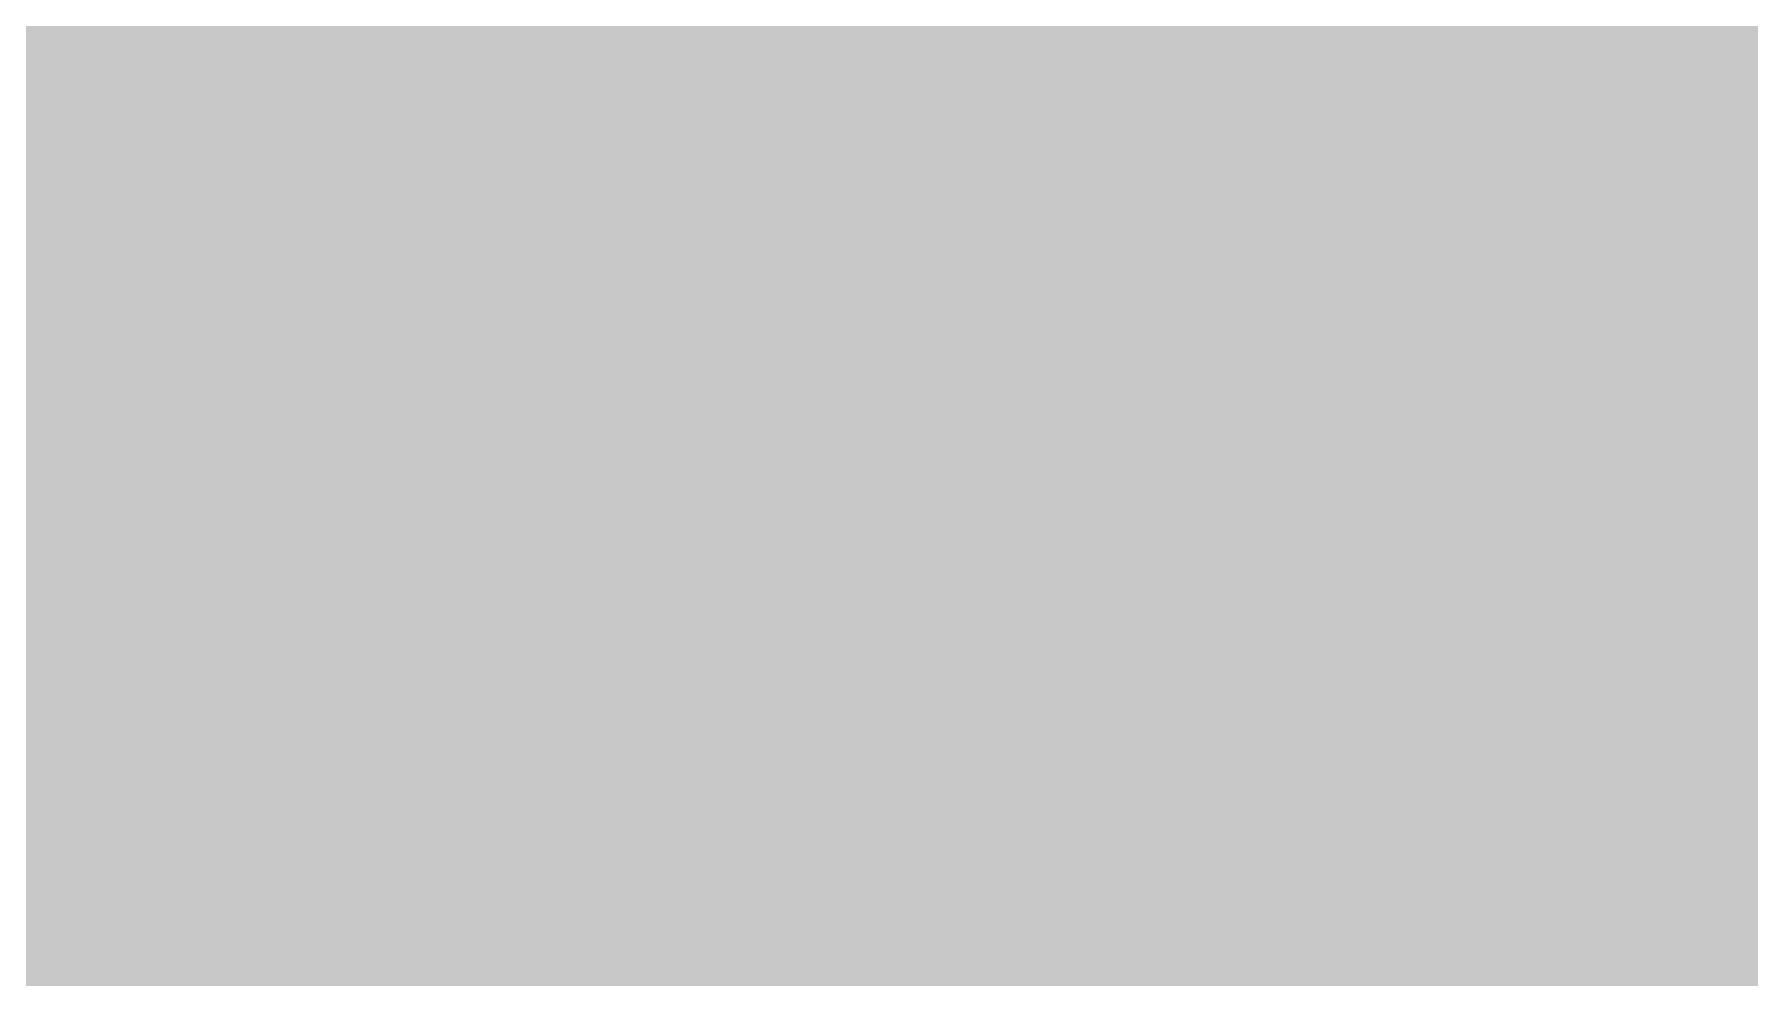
# Model space of a CAD drawing. Header units: metres. Extents: x -6 to 1255, y -2 to 532.
# Drawn here: x 898.33 to 903.36, y 172.07 to 174.83 of the extents above; entities that cross this region are included whole.
import ezdxf

# ---------------------------------------------------------------- set-up
doc = ezdxf.new("R2010")
doc.units = ezdxf.units.M
doc.header["$MEASUREMENT"] = 0
doc.layers.add('TPX_BUILDINGS_HATCH', color=7, linetype='CONTINUOUS', lineweight=0, true_color=0xf0f0f0)

msp = doc.modelspace()

# ---------------------------------------------------------------- hatches: boundary and pattern name
at = {"layer": 'TPX_BUILDINGS_HATCH'}
h = msp.add_hatch(color=256, dxfattribs=at)
h.paths.add_polyline_path([(887.2782, 144.5038), (886.0982, 140.7838), (889.8082, 139.9038), (892.2482, 139.3238), (894.1382, 138.8738), (897.6982, 138.0338), (899.6482, 137.5738), (901.9582, 137.0238), (905.9882, 136.0738), (907.2082, 139.7738), (907.7782, 141.4838), (907.9007, 141.8543), (913.5807, 159.0443), (914.2182, 160.9738), (914.4047, 161.5363), (915.2982, 164.2338), (915.8482, 165.8838), (917.1782, 169.9238), (914.0882, 171.1238), (900.9187, 176.2538), (897.7487, 177.4838), (896.5187, 173.6138), (896.4647, 173.4433), (896.1887, 172.5738), (895.6987, 171.0238), (895.5427, 170.5338), (894.3682, 166.8438), (894.2827, 166.5738), (893.0967, 162.8358), (893.0582, 162.7138), (891.5982, 158.1138), (891.5482, 157.9553), (889.8782, 152.6838), (888.0582, 146.9538), (887.2782, 144.5038)])
h.paths.add_polyline_path([(895.0597, 148.5048), (897.9797, 158.4848), (900.1697, 157.6748), (897.6397, 149.1748), (897.3997, 149.1148), (896.9197, 148.8148), (896.5397, 148.3248), (895.0597, 148.5048)], flags=16)
h.paths.add_polyline_path([(899.0097, 164.9248), (899.4697, 166.4748), (909.6497, 163.0348), (909.2397, 161.5048), (908.6397, 161.3948), (908.2797, 161.2148), (907.9697, 160.9548), (907.6297, 160.4448), (907.4697, 159.8548), (899.5897, 162.5048), (899.8497, 163.0548), (899.9097, 163.4548), (899.8597, 163.8548), (899.6097, 164.4048), (899.3397, 164.6948), (899.0097, 164.9248)], flags=16)

doc.saveas('drawing.dxf')
